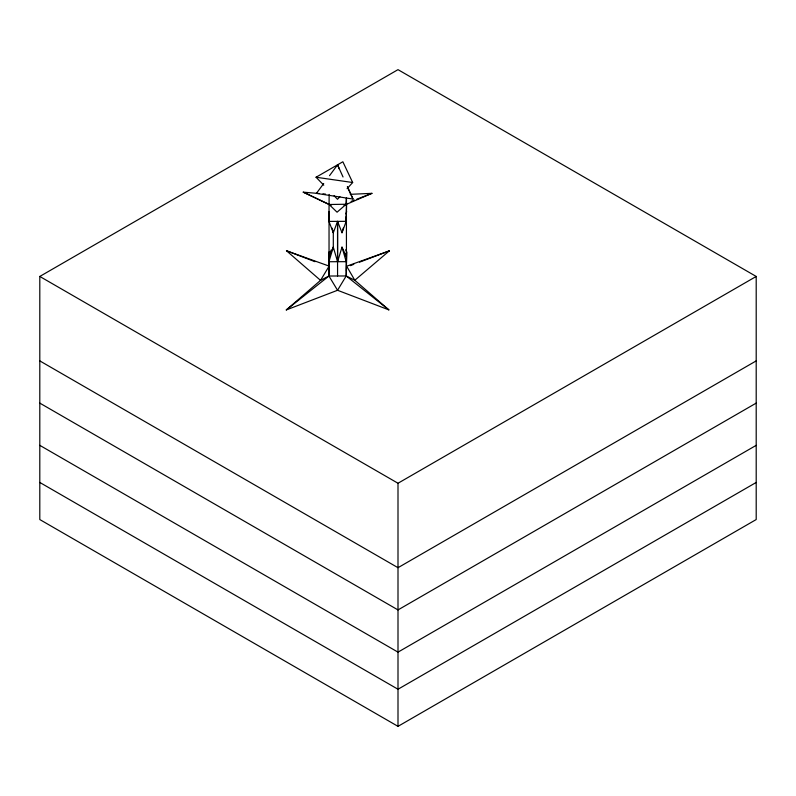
<?xml version="1.0" encoding="UTF-8"?>
<svg xmlns="http://www.w3.org/2000/svg" width="796" height="796" viewBox="0 0 796 796"><rect width="100%" height="100%" fill="white"/><g stroke="black" fill="none" stroke-linecap="round" stroke-linejoin="round"><path stroke-width="1.19" d="M333.305 230.432L333.305 249.616M346.658 203.05L346.2 221.338L342.001 232.74L337.564 221.368L333.305 232.731L328.937 221.407L329.146 194.393M329.146 211.487L328.937 221.407L346.2 221.338L346.489 198.154M329.146 251.815L328.937 276.023L337.544 290.281L388.856 309.873L354.807 280.272L346.2 275.963L328.937 276.023L320.539 280.361L286.281 309.942L337.544 290.281L346.2 275.963L346.658 251.924L345.693 249.795M329.146 266.113L320.539 280.361L286.49 250.77L329.146 266.113L328.937 276.023L286.281 309.942M346.658 251.924L346.2 275.963L388.856 309.873M345.981 204.283L346.369 198.154M319.276 193.537L303.236 192.154L328.937 204.303L337.056 212.194L346.2 204.244L346.449 203.199M342.001 232.74L343.265 228.094M345.792 218.791L346.429 216.472L346.429 271.088M346.011 213.915L346.658 211.597M333.285 247.128L328.937 261.735L346.2 261.665L342.001 247.148L337.574 261.695L333.285 247.128L329.037 256.78L331.086 250.073M323.693 183.548L316.4 193.388L353.016 199.05L347.524 186.911M329.524 175.677L337.544 164.842L343.036 176.981M339.902 196.642L337.514 199.289L334.081 195.766M347.086 188.692L352.668 182.513L342.857 161.767L316.052 177.239L323.773 185.179M389.314 250.879L354.807 280.272L346.658 266.222L389.314 250.879L359.523 262.173M39.8 276.451L398 69.65L756.2 276.451L756.2 519.549L398 726.35L39.8 519.549L39.8 276.451L398 483.252L756.2 276.451M756.2 360.896L398 567.697L39.8 360.896M756.2 403.114L398 609.925L39.8 403.114M756.2 445.342L398 652.143L39.8 445.342M756.2 482.446L398 689.246L39.8 482.446M344.041 205.388L371.941 193.338L350.27 194.333M351.086 201.408L354.558 200.065M356.877 199.159L371.941 193.338M350.359 265.645L353.792 264.342M303.236 192.154L329.037 204.502L346.2 204.244M322.977 193.856L325.445 194.075M316.052 177.239L352.668 182.513M286.49 250.77L314.977 261.685M328.937 204.303L331.086 205.438M347.335 186.811L353.016 199.05M342.001 247.148L346.429 256.8L345.484 253.456M337.544 164.842L339.434 169.2M332.081 228.084L333.305 232.731M398 483.252L398 726.35M337.574 261.705L337.564 221.368L337.564 275.993M329.037 216.452L329.037 271.068"/></g></svg>
